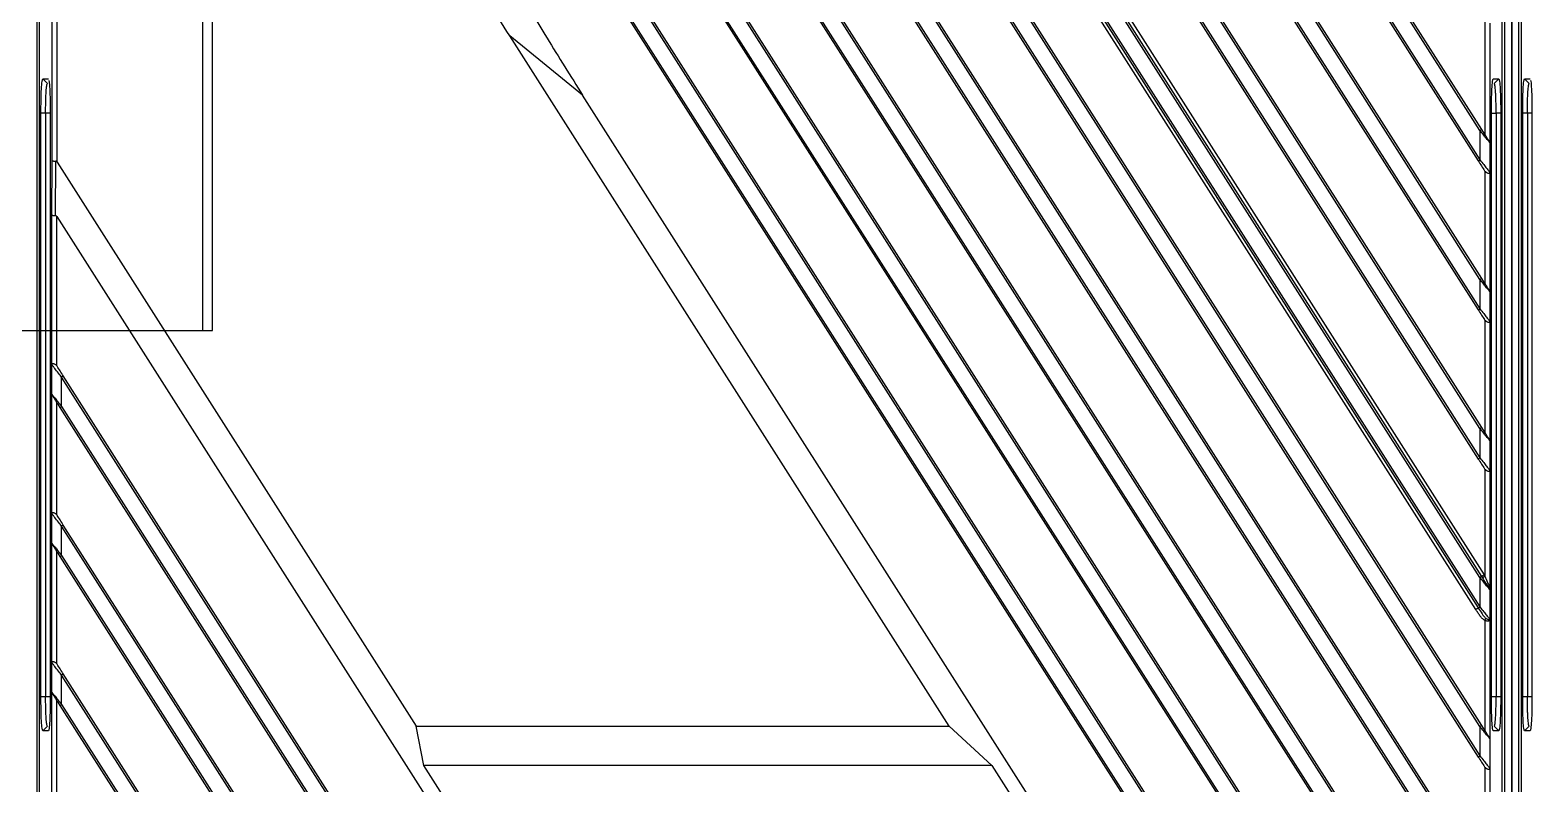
# Model space of a CAD drawing. Header units: millimetres. Extents: x 620 to 19791, y 2539 to 6969.
# Drawn here: x 17027 to 17179, y 5326 to 5402.2 of the extents above; entities that cross this region are included whole.
import ezdxf

# ---------------------------------------------------------------- set-up
doc = ezdxf.new("R2010")
doc.units = ezdxf.units.MM

# ---------------------------------------------------------------- blocks, each defined once
blk = doc.blocks.new('tugj')
at = {"color": 7, "linetype": 'Continuous', "lineweight": 25}
for p, q in [((12357.17, 5133.16), (12452.33, 4983.78)), ((12452.33, 4986.75), (12359.06, 5133.16)), ((12366.77, 5133.16), (12452.33, 4998.85)), ((12452.33, 5001.83), (12368.67, 5133.16)), ((12376.37, 5133.16), (12452.33, 5013.93)), ((12452.33, 5016.9), (12378.27, 5133.16)), ((12385.98, 5133.16), (12452.33, 5029)), ((12452.33, 5031.98), (12387.87, 5133.16)), ((12395.58, 5133.16), (12452.33, 5044.08)), ((12452.33, 5047.05), (12397.48, 5133.16)), ((12405.18, 5133.16), (12452.33, 5059.15)), ((12452.33, 5062.13), (12407.08, 5133.16)), ((12452.33, 4968.7), (12348.17, 5132.21)), ((12349.82, 5132.58), (12452.33, 4971.68)), ((12357.69, 5131.96), (12452.16, 4983.67)), ((12452.5, 4986.86), (12360.06, 5131.96)), ((12367.3, 5131.96), (12452.16, 4998.74)), ((12452.5, 5001.94), (12369.67, 5131.96)), ((12376.9, 5131.96), (12452.16, 5013.82)), ((12452.5, 5017.01), (12379.27, 5131.96)), ((12386.5, 5131.96), (12452.16, 5028.89)), ((12452.5, 5032.09), (12388.88, 5131.96)), ((12396.11, 5131.96), (12452.16, 5043.97)), ((12452.5, 5047.16), (12398.48, 5131.96)), ((12405.71, 5131.96), (12452.16, 5059.05)), ((12452.5, 5062.24), (12408.08, 5131.96)), ((12348.84, 5130.78), (12452.16, 4968.59)), ((12452.5, 4971.79), (12350.88, 5131.3)), ((12451.91, 5013.66), (12377.69, 5130.16)), ((12380.77, 5130.16), (12452.75, 5017.17)), ((12452.33, 4956.6), (12342.78, 5128.57)), ((12452.33, 4953.62), (12341.17, 5128.12)), ((12452.5, 4956.71), (12343.41, 5127.95)), ((12341.95, 5126.52), (12452.16, 4953.52)), ((12452.33, 4941.53), (12337.58, 5121.65)), ((12452.33, 4938.55), (12337.24, 5119.22)), ((12452.5, 4941.63), (12338.95, 5119.88)), ((12338.65, 5116.63), (12452.16, 4938.44)), ((12307.8, 5059.07), (12307.8, 5111.91)), ((12308.3, 5058.92), (12308.3, 5111.91)), ((12306.27, 4868.26), (12306.27, 5107.47)), ((12306.49, 5107.47), (12306.49, 4868.26)), ((12454.59, 4868.26), (12454.59, 5107.47)), ((12454.82, 5107.47), (12454.82, 4868.26)), ((12455.54, 4868.26), (12455.54, 5107.47)), ((12455.54, 5107.47), (12455.54, 4868.26)), ((12456.27, 4868.26), (12456.27, 5107.47)), ((12456.49, 5107.47), (12456.49, 4868.26)), ((12452.83, 5073.08), (12452.83, 5061.72)), ((12453.33, 5072.97), (12453.33, 5060.88)), ((12398.6, 5001.87), (12354.11, 5071.69)), ((12361.49, 5065.69), (12354.11, 5071.69)), ((12306.83, 5067.34), (12307.41, 5067.34)), ((12306.84, 5067.34), (12307.31, 5066.87)), ((12453.67, 5067.34), (12454.25, 5067.34)), ((12453.78, 5066.87), (12454.25, 5067.34)), ((12456.83, 5067.34), (12457.41, 5067.34)), ((12456.84, 5067.34), (12457.31, 5066.87)), ((12452.83, 4922.32), (12361.49, 5065.69)), ((12306.65, 5004.87), (12306.65, 5063.87)), ((12307.13, 5063.87), (12306.65, 5063.87)), ((12307.13, 5063.87), (12307.13, 5004.87)), ((12307.59, 5063.87), (12307.59, 5004.87)), ((12453.49, 5004.87), (12453.49, 5063.87)), ((12454.43, 5063.87), (12453.96, 5063.87)), ((12453.96, 5063.87), (12453.96, 5004.87)), ((12454.43, 5063.87), (12454.43, 5004.87)), ((12456.65, 5004.87), (12456.65, 5063.87)), ((12457.13, 5063.87), (12456.65, 5063.87)), ((12457.13, 5063.87), (12457.13, 5004.87)), ((12457.59, 5063.87), (12457.59, 5004.87)), ((12452.33, 5062.13), (12452.33, 5059.15)), ((12453.33, 5060.88), (12453.33, 5057.9)), ((12307.75, 5053.57), (12307.8, 5059.07)), ((12308.12, 5053.52), (12308.17, 5059.02)), ((12308.3, 5058.92), (12344.65, 5001.87)), ((12452.83, 5058), (12452.79, 5058.06)), ((12452.83, 5058), (12452.83, 5046.64)), ((12453.33, 5057.9), (12453.33, 5045.8)), ((12307.75, 5038.44), (12307.75, 5053.57)), ((12308.25, 5053.42), (12399.59, 4910.04)), ((12308.25, 5038.33), (12308.25, 5053.42)), ((12452.33, 5047.05), (12452.33, 5044.08)), ((12453.33, 5045.8), (12453.33, 5042.82)), ((12452.83, 5042.93), (12452.79, 5042.99)), ((12452.83, 5042.93), (12452.83, 5031.57)), ((12453.33, 5042.82), (12453.33, 5030.73)), ((12307.75, 5035.46), (12307.75, 5038.44)), ((12308.25, 5038.33), (12308.3, 5038.27)), ((12308.75, 5034.2), (12308.75, 5037.18)), ((12423.85, 4856.52), (12308.75, 5037.18)), ((12422.44, 4859.1), (12308.92, 5037.29)), ((12307.75, 5023.36), (12307.75, 5035.46)), ((12308.25, 5023.26), (12308.25, 5034.62)), ((12308.58, 5034.1), (12422.14, 4855.85)), ((12308.75, 5034.2), (12423.5, 4854.08)), ((12452.33, 5031.98), (12452.33, 5029)), ((12453.33, 5030.73), (12453.33, 5027.75)), ((12452.83, 5027.85), (12452.79, 5027.91)), ((12452.83, 5027.85), (12452.83, 5017.05)), ((12453.33, 5027.75), (12453.33, 5015.65)), ((12307.75, 5020.38), (12307.75, 5023.36)), ((12308.25, 5023.26), (12308.3, 5023.19)), ((12419.92, 4847.61), (12308.75, 5022.11)), ((12308.75, 5019.13), (12308.75, 5022.11)), ((12419.14, 4849.21), (12308.92, 5022.21)), ((12307.75, 5008.29), (12307.75, 5020.38)), ((12308.25, 5008.18), (12308.25, 5019.54)), ((12308.58, 5019.02), (12417.67, 4847.78)), ((12308.75, 5019.13), (12418.31, 4847.16)), ((12452.33, 5016.9), (12452.33, 5013.93)), ((12452.58, 5016.89), (12452.5, 5017.01)), ((12452.75, 5017.17), (12452.83, 5017.05)), ((12453.33, 5015.65), (12453.33, 5012.67)), ((12452.83, 5012.56), (12452.83, 5001.42)), ((12453.33, 5012.67), (12453.33, 5000.57)), ((12307.75, 5005.31), (12307.75, 5008.29)), ((12308.25, 5008.18), (12308.3, 5008.12)), ((12308.75, 5004.05), (12308.75, 5007.03)), ((12412.92, 4843.53), (12308.75, 5007.03)), ((12412.24, 4844.96), (12308.92, 5007.14)), ((12307.75, 4993.21), (12307.75, 5005.31)), ((12306.65, 5004.87), (12307.13, 5004.87)), ((12308.25, 4993.1), (12308.25, 5004.47)), ((12308.58, 5003.95), (12410.21, 4844.43)), ((12308.75, 5004.05), (12411.26, 4843.15)), ((12453.96, 5004.87), (12454.43, 5004.87)), ((12456.65, 5004.87), (12457.13, 5004.87)), ((12307.41, 5001.39), (12306.83, 5001.39)), ((12307.31, 5001.87), (12306.83, 5001.39)), ((12345.42, 4997.87), (12344.65, 5001.87)), ((12344.65, 5001.87), (12398.6, 5001.87)), ((12398.6, 5001.87), (12402.92, 4997.87)), ((12452.33, 5001.83), (12452.33, 4998.85)), ((12454.25, 5001.39), (12453.67, 5001.39)), ((12454.25, 5001.39), (12453.78, 5001.87)), ((12457.41, 5001.39), (12456.83, 5001.39)), ((12457.31, 5001.87), (12456.83, 5001.39)), ((12453.33, 5000.57), (12453.33, 4997.6)), ((12358.16, 4977.87), (12345.42, 4997.87)), ((12402.92, 4997.87), (12345.42, 4997.87)), ((12402.92, 4997.87), (12415.67, 4977.87)), ((12452.83, 4997.7), (12452.79, 4997.76)), ((12452.83, 4997.7), (12452.83, 4986.34)), ((12453.33, 4997.6), (12453.33, 4985.5))]:
    blk.add_line(p, q, dxfattribs=at)
at = {"color": 8, "linetype": 'Continuous', "lineweight": 25}
for p, q in [((12307.59, 5063.87), (12307.13, 5063.87)), ((12453.49, 5063.87), (12453.96, 5063.87)), ((12457.59, 5063.87), (12457.13, 5063.87)), ((12307.13, 5004.87), (12307.59, 5004.87)), ((12453.49, 5004.87), (12453.96, 5004.87)), ((12457.13, 5004.87), (12457.59, 5004.87))]:
    blk.add_line(p, q, dxfattribs=at)
at = {"color": 7, "linetype": 'Continuous', "lineweight": 25, "flags": 128}
for points in [[(12452.16, 5059.05), (12452.17, 5059.05), (12452.18, 5059.05), (12452.19, 5059.06), (12452.21, 5059.08), (12452.24, 5059.09), (12452.27, 5059.11), (12452.3, 5059.13), (12452.33, 5059.15)], [(12452.16, 5043.97), (12452.17, 5043.97), (12452.18, 5043.98), (12452.19, 5043.99), (12452.21, 5044), (12452.24, 5044.02), (12452.27, 5044.04), (12452.3, 5044.06), (12452.33, 5044.08)], [(12308.92, 5037.29), (12308.92, 5037.29), (12308.91, 5037.28), (12308.89, 5037.27), (12308.87, 5037.26), (12308.85, 5037.24), (12308.82, 5037.22), (12308.78, 5037.2), (12308.75, 5037.18)], [(12452.5, 5032.09), (12452.5, 5032.08), (12452.49, 5032.08), (12452.47, 5032.07), (12452.45, 5032.06), (12452.43, 5032.04), (12452.4, 5032.02), (12452.37, 5032), (12452.33, 5031.98)], [(12308.92, 5022.21), (12308.92, 5022.21), (12308.91, 5022.21), (12308.89, 5022.2), (12308.87, 5022.18), (12308.85, 5022.17), (12308.82, 5022.15), (12308.78, 5022.13), (12308.75, 5022.11)], [(12308.58, 5019.02), (12308.59, 5019.02), (12308.6, 5019.03), (12308.61, 5019.04), (12308.63, 5019.05), (12308.66, 5019.07), (12308.69, 5019.09), (12308.72, 5019.11), (12308.75, 5019.13)], [(12452.75, 5017.17), (12452.71, 5017.14), (12452.66, 5017.11), (12452.61, 5017.08), (12452.58, 5017.06), (12452.54, 5017.04), (12452.52, 5017.02), (12452.51, 5017.01), (12452.5, 5017.01)], [(12308.92, 5007.14), (12308.92, 5007.14), (12308.91, 5007.13), (12308.89, 5007.12), (12308.87, 5007.11), (12308.85, 5007.09), (12308.82, 5007.07), (12308.78, 5007.05), (12308.75, 5007.03)], [(12308.58, 5003.95), (12308.59, 5003.95), (12308.6, 5003.95), (12308.61, 5003.96), (12308.63, 5003.98), (12308.66, 5003.99), (12308.69, 5004.01), (12308.72, 5004.03), (12308.75, 5004.05)], [(12452.16, 4998.74), (12452.17, 4998.75), (12452.18, 4998.75), (12452.19, 4998.76), (12452.21, 4998.77), (12452.24, 4998.79), (12452.27, 4998.81), (12452.3, 4998.83), (12452.33, 4998.85)]]:
    blk.add_lwpolyline(points, dxfattribs=at)
at = {"color": 7, "linetype": 'Continuous', "lineweight": 25}
for points, knots in [([(12354.11, 5071.69), (12352.62, 5074.07), (12349.75, 5078.64), (12345.74, 5085.61), (12342.07, 5092.5), (12339.31, 5098.4), (12337.39, 5103.11), (12336.09, 5106.67), (12335.02, 5110.17), (12334.25, 5113.35), (12333.77, 5116.09), (12333.51, 5118.49), (12333.43, 5121.29), (12333.69, 5123.93), (12334.29, 5126.35), (12334.8, 5127.53), (12335.05, 5128.12)], [0, 0, 0, 0, 0.136796, 0.26403, 0.392617, 0.518444, 0.581993, 0.641239, 0.703306, 0.760787, 0.801048, 0.839503, 0.87864, 0.937501, 0.968675, 1, 1, 1, 1]), ([(12340.89, 5113.11), (12341.02, 5111.67), (12341.27, 5108.83), (12342.27, 5104.61), (12343.51, 5100.51), (12345, 5096.48), (12346.67, 5092.51), (12348.77, 5087.97), (12351.41, 5082.78), (12354.55, 5077.1), (12357.93, 5071.35), (12360.28, 5067.62), (12361.49, 5065.69)], [0, 0, 0, 0, 0.082893, 0.164199, 0.248341, 0.329369, 0.411417, 0.49587, 0.616703, 0.746396, 0.869316, 1, 1, 1, 1]), ([(12306.65, 5063.87), (12306.66, 5064.31), (12306.66, 5065.22), (12306.7, 5066.38), (12306.76, 5067.18), (12306.81, 5067.29), (12306.83, 5067.34)], [0, 0, 0, 0, 0.246603, 0.4999631, 0.7533416, 1, 1, 1, 1]), ([(12307.13, 5063.87), (12307.13, 5064.07), (12307.13, 5064.47), (12307.14, 5065.05), (12307.16, 5065.59), (12307.19, 5066.19), (12307.22, 5066.53), (12307.25, 5066.7), (12307.27, 5066.82), (12307.29, 5066.85), (12307.31, 5066.87)], [0, 0, 0, 0, 0.131312, 0.254598, 0.383488, 0.523401, 0.751484, 0.778362, 0.828817, 1, 1, 1, 1]), ([(12307.45, 5067.2), (12307.46, 5067.17), (12307.49, 5067.07), (12307.54, 5066.37), (12307.59, 5065.23), (12307.59, 5064.31), (12307.59, 5063.87)], [0, 0, 0, 0, 0.12711, 0.420701, 0.714272, 1, 1, 1, 1]), ([(12453.49, 5063.87), (12453.49, 5064.31), (12453.5, 5065.22), (12453.54, 5066.38), (12453.6, 5067.18), (12453.65, 5067.29), (12453.67, 5067.34)], [0, 0, 0, 0, 0.246594, 0.499973, 0.753386, 1, 1, 1, 1]), ([(12453.96, 5063.87), (12453.96, 5064.07), (12453.96, 5064.47), (12453.95, 5065.05), (12453.93, 5065.59), (12453.9, 5066.18), (12453.87, 5066.52), (12453.84, 5066.7), (12453.81, 5066.82), (12453.79, 5066.85), (12453.78, 5066.87)], [0, 0, 0, 0, 0.13099, 0.254123, 0.382192, 0.521229, 0.748531, 0.776108, 0.827291, 1, 1, 1, 1]), ([(12454.25, 5067.34), (12454.27, 5067.29), (12454.32, 5067.18), (12454.38, 5066.38), (12454.42, 5065.22), (12454.43, 5064.31), (12454.43, 5063.87)], [0, 0, 0, 0, 0.246579, 0.499961, 0.753347, 1, 1, 1, 1]), ([(12456.65, 5063.87), (12456.66, 5064.31), (12456.66, 5065.22), (12456.7, 5066.38), (12456.76, 5067.18), (12456.81, 5067.29), (12456.83, 5067.34)], [0, 0, 0, 0, 0.246603, 0.4999631, 0.7533416, 1, 1, 1, 1]), ([(12457.13, 5063.87), (12457.13, 5064.07), (12457.13, 5064.47), (12457.14, 5065.05), (12457.16, 5065.59), (12457.19, 5066.19), (12457.22, 5066.53), (12457.25, 5066.7), (12457.27, 5066.82), (12457.29, 5066.85), (12457.31, 5066.87)], [0, 0, 0, 0, 0.131312, 0.254598, 0.383489, 0.523401, 0.751484, 0.778362, 0.828817, 1, 1, 1, 1]), ([(12457.45, 5067.2), (12457.46, 5067.17), (12457.49, 5067.07), (12457.54, 5066.37), (12457.59, 5065.23), (12457.59, 5064.31), (12457.59, 5063.87)], [0, 0, 0, 0, 0.12711, 0.420701, 0.714273, 1, 1, 1, 1]), ([(12452.5, 5062.24), (12452.5, 5062.24), (12452.49, 5062.23), (12452.46, 5062.21), (12452.4, 5062.17), (12452.36, 5062.14), (12452.33, 5062.13)], [0, 0, 0, 0, 0.249998, 0.500007, 0.749996, 1, 1, 1, 1]), ([(12453.33, 5060.88), (12453.33, 5060.88), (12453.31, 5060.9), (12453.24, 5061), (12453.12, 5061.14), (12452.95, 5061.36), (12452.69, 5061.68), (12452.46, 5061.97), (12452.33, 5062.13)], [0, 0, 0, 0, 0.098062, 0.21726, 0.34294, 0.45913, 0.704367, 1, 1, 1, 1]), ([(12453.26, 5061.06), (12453.24, 5061.09), (12453.19, 5061.15), (12453.08, 5061.33), (12452.85, 5061.69), (12452.64, 5062.02), (12452.5, 5062.24)], [0, 0, 0, 0, 0.115371, 0.245985, 0.4961, 1, 1, 1, 1]), ([(12453.26, 5061.06), (12453.28, 5061.02), (12453.32, 5060.96), (12453.33, 5060.9), (12453.33, 5060.88)], [0, 0, 0, 0, 0.541535, 1, 1, 1, 1]), ([(12307.8, 5059.07), (12307.81, 5059.06), (12307.83, 5059.05), (12307.93, 5059.04), (12308.05, 5059.03), (12308.13, 5059.03), (12308.17, 5059.02)], [0, 0, 0, 0, 0.30543, 0.573983, 0.805509, 1, 1, 1, 1]), ([(12308.3, 5058.92), (12308.29, 5058.94), (12308.26, 5058.98), (12308.21, 5059.02), (12308.18, 5059.02), (12308.17, 5059.02)], [0, 0, 0, 0, 0.515635, 0.764087, 1, 1, 1, 1]), ([(12452.16, 5059.05), (12452.27, 5058.87), (12452.49, 5058.53), (12452.69, 5058.22), (12452.79, 5058.06)], [0, 0, 0, 0, 0.502859, 1, 1, 1, 1]), ([(12452.33, 5059.15), (12452.46, 5058.99), (12452.69, 5058.7), (12452.96, 5058.37), (12453.13, 5058.15), (12453.25, 5058.01), (12453.31, 5057.93), (12453.33, 5057.89), (12453.33, 5057.9), (12453.33, 5057.9)], [0, 0, 0, 0, 0.30207, 0.550671, 0.66567, 0.787576, 0.918981, 0.964421, 1, 1, 1, 1]), ([(12452.83, 5058), (12452.86, 5057.98), (12452.91, 5057.92), (12453, 5057.87), (12453.09, 5057.83), (12453.18, 5057.82), (12453.24, 5057.81), (12453.29, 5057.83), (12453.32, 5057.86), (12453.33, 5057.88), (12453.33, 5057.9)], [0, 0, 0, 0, 0.134901, 0.261917, 0.394643, 0.528439, 0.642518, 0.748174, 0.855386, 1, 1, 1, 1]), ([(12307.75, 5053.57), (12307.76, 5053.57), (12307.77, 5053.55), (12307.85, 5053.54), (12307.97, 5053.53), (12308.07, 5053.53), (12308.12, 5053.52)], [0, 0, 0, 0, 0.244946, 0.484126, 0.750683, 1, 1, 1, 1]), ([(12308.25, 5053.42), (12308.23, 5053.44), (12308.21, 5053.48), (12308.16, 5053.52), (12308.13, 5053.52), (12308.12, 5053.52)], [0, 0, 0, 0, 0.515847, 0.765364, 1, 1, 1, 1]), ([(12452.5, 5047.16), (12452.5, 5047.16), (12452.49, 5047.16), (12452.46, 5047.13), (12452.4, 5047.1), (12452.36, 5047.07), (12452.33, 5047.05)], [0, 0, 0, 0, 0.249997, 0.500002, 0.749991, 1, 1, 1, 1]), ([(12453.33, 5045.8), (12453.33, 5045.81), (12453.31, 5045.82), (12453.24, 5045.93), (12453.12, 5046.06), (12452.95, 5046.28), (12452.69, 5046.61), (12452.46, 5046.9), (12452.33, 5047.05)], [0, 0, 0, 0, 0.098062, 0.21726, 0.34294, 0.45913, 0.704369, 1, 1, 1, 1]), ([(12453.26, 5045.98), (12453.24, 5046.01), (12453.19, 5046.08), (12453.08, 5046.26), (12452.85, 5046.61), (12452.64, 5046.94), (12452.5, 5047.16)], [0, 0, 0, 0, 0.115373, 0.245988, 0.496102, 1, 1, 1, 1]), ([(12453.26, 5045.98), (12453.28, 5045.95), (12453.32, 5045.88), (12453.33, 5045.83), (12453.33, 5045.8)], [0, 0, 0, 0, 0.541525, 1, 1, 1, 1]), ([(12452.16, 5043.97), (12452.27, 5043.8), (12452.49, 5043.45), (12452.69, 5043.14), (12452.79, 5042.99)], [0, 0, 0, 0, 0.502858, 1, 1, 1, 1]), ([(12452.33, 5044.08), (12452.46, 5043.92), (12452.69, 5043.62), (12452.96, 5043.29), (12453.13, 5043.07), (12453.25, 5042.93), (12453.31, 5042.85), (12453.33, 5042.82), (12453.33, 5042.82), (12453.33, 5042.82)], [0, 0, 0, 0, 0.302069, 0.550672, 0.665669, 0.787576, 0.918981, 0.964419, 1, 1, 1, 1]), ([(12452.83, 5042.93), (12452.86, 5042.9), (12452.91, 5042.85), (12453, 5042.79), (12453.09, 5042.76), (12453.18, 5042.74), (12453.24, 5042.74), (12453.29, 5042.75), (12453.32, 5042.78), (12453.33, 5042.81), (12453.33, 5042.82)], [0, 0, 0, 0, 0.134904, 0.261917, 0.394643, 0.528441, 0.64252, 0.748172, 0.855374, 1, 1, 1, 1]), ([(12308.25, 5038.33), (12308.23, 5038.36), (12308.18, 5038.41), (12308.09, 5038.46), (12308, 5038.5), (12307.91, 5038.52), (12307.85, 5038.52), (12307.78, 5038.5), (12307.76, 5038.46), (12307.75, 5038.44)], [0, 0, 0, 0, 0.134077, 0.262039, 0.388304, 0.526978, 0.64204, 0.751288, 1, 1, 1, 1]), ([(12308.75, 5037.18), (12308.64, 5037.32), (12308.4, 5037.62), (12308.12, 5037.95), (12307.96, 5038.2), (12307.86, 5038.31), (12307.78, 5038.39), (12307.76, 5038.42), (12307.75, 5038.44)], [0, 0, 0, 0, 0.257261, 0.56809, 0.677197, 0.770862, 0.880867, 1, 1, 1, 1]), ([(12308.92, 5037.29), (12308.81, 5037.46), (12308.59, 5037.81), (12308.39, 5038.12), (12308.3, 5038.27)], [0, 0, 0, 0, 0.502861, 1, 1, 1, 1]), ([(12307.75, 5035.46), (12307.76, 5035.45), (12307.77, 5035.44), (12307.84, 5035.35), (12307.94, 5035.22), (12308.12, 5034.99), (12308.4, 5034.65), (12308.63, 5034.36), (12308.75, 5034.2)], [0, 0, 0, 0, 0.09337, 0.196877, 0.31477, 0.449933, 0.705778, 1, 1, 1, 1]), ([(12307.83, 5035.28), (12307.81, 5035.31), (12307.77, 5035.38), (12307.76, 5035.43), (12307.75, 5035.46)], [0, 0, 0, 0, 0.585147, 1, 1, 1, 1]), ([(12307.83, 5035.28), (12307.85, 5035.25), (12307.89, 5035.18), (12308.01, 5035), (12308.23, 5034.65), (12308.44, 5034.32), (12308.58, 5034.1)], [0, 0, 0, 0, 0.115369, 0.245988, 0.496106, 1, 1, 1, 1]), ([(12308.58, 5034.1), (12308.59, 5034.1), (12308.59, 5034.1), (12308.63, 5034.13), (12308.69, 5034.16), (12308.73, 5034.19), (12308.75, 5034.2)], [0, 0, 0, 0, 0.250003, 0.500006, 0.749993, 1, 1, 1, 1]), ([(12453.33, 5030.73), (12453.33, 5030.73), (12453.31, 5030.75), (12453.24, 5030.85), (12453.12, 5030.99), (12452.95, 5031.21), (12452.69, 5031.53), (12452.46, 5031.82), (12452.33, 5031.98)], [0, 0, 0, 0, 0.098062, 0.21726, 0.342941, 0.45913, 0.704369, 1, 1, 1, 1]), ([(12453.26, 5030.9), (12453.24, 5030.94), (12453.19, 5031), (12453.08, 5031.18), (12452.85, 5031.54), (12452.64, 5031.87), (12452.5, 5032.09)], [0, 0, 0, 0, 0.1153733, 0.2459859, 0.4961026, 1, 1, 1, 1]), ([(12453.26, 5030.9), (12453.28, 5030.87), (12453.32, 5030.81), (12453.33, 5030.75), (12453.33, 5030.73)], [0, 0, 0, 0, 0.541523, 1, 1, 1, 1]), ([(12452.33, 5029), (12452.31, 5028.99), (12452.27, 5028.96), (12452.21, 5028.92), (12452.17, 5028.9), (12452.17, 5028.9), (12452.16, 5028.89)], [0, 0, 0, 0, 0.250004, 0.500021, 0.750002, 1, 1, 1, 1]), ([(12452.16, 5028.89), (12452.27, 5028.72), (12452.49, 5028.38), (12452.69, 5028.07), (12452.79, 5027.91)], [0, 0, 0, 0, 0.502861, 1, 1, 1, 1]), ([(12452.33, 5029), (12452.46, 5028.84), (12452.69, 5028.55), (12452.96, 5028.22), (12453.13, 5027.99), (12453.25, 5027.86), (12453.31, 5027.78), (12453.33, 5027.74), (12453.33, 5027.74), (12453.33, 5027.75)], [0, 0, 0, 0, 0.302076, 0.550669, 0.665667, 0.787579, 0.918986, 0.964427, 1, 1, 1, 1]), ([(12452.83, 5027.85), (12452.86, 5027.83), (12452.91, 5027.77), (12453, 5027.72), (12453.09, 5027.68), (12453.18, 5027.67), (12453.24, 5027.66), (12453.29, 5027.67), (12453.32, 5027.71), (12453.33, 5027.73), (12453.33, 5027.75)], [0, 0, 0, 0, 0.134903, 0.261911, 0.39465, 0.528441, 0.642504, 0.748156, 0.855374, 1, 1, 1, 1]), ([(12308.25, 5023.26), (12308.23, 5023.28), (12308.18, 5023.33), (12308.09, 5023.39), (12308, 5023.42), (12307.91, 5023.44), (12307.85, 5023.45), (12307.78, 5023.43), (12307.76, 5023.39), (12307.75, 5023.36)], [0, 0, 0, 0, 0.1341451, 0.2622005, 0.3885308, 0.5273302, 0.6425653, 0.7518397, 1, 1, 1, 1]), ([(12308.75, 5022.11), (12308.64, 5022.24), (12308.4, 5022.54), (12308.12, 5022.88), (12307.96, 5023.12), (12307.86, 5023.23), (12307.78, 5023.31), (12307.76, 5023.34), (12307.75, 5023.36)], [0, 0, 0, 0, 0.257381, 0.568196, 0.677432, 0.771191, 0.881044, 1, 1, 1, 1]), ([(12308.92, 5022.21), (12308.81, 5022.39), (12308.59, 5022.73), (12308.39, 5023.04), (12308.3, 5023.19)], [0, 0, 0, 0, 0.502864, 1, 1, 1, 1]), ([(12307.75, 5020.38), (12307.76, 5020.38), (12307.77, 5020.36), (12307.84, 5020.27), (12307.94, 5020.14), (12308.12, 5019.92), (12308.4, 5019.58), (12308.63, 5019.28), (12308.75, 5019.13)], [0, 0, 0, 0, 0.093369, 0.196876, 0.314768, 0.449932, 0.705777, 1, 1, 1, 1]), ([(12307.83, 5020.2), (12307.81, 5020.24), (12307.77, 5020.3), (12307.76, 5020.36), (12307.75, 5020.38)], [0, 0, 0, 0, 0.585166, 1, 1, 1, 1]), ([(12307.83, 5020.2), (12307.85, 5020.17), (12307.89, 5020.11), (12308.01, 5019.93), (12308.23, 5019.57), (12308.44, 5019.24), (12308.58, 5019.02)], [0, 0, 0, 0, 0.115369, 0.245988, 0.496106, 1, 1, 1, 1]), ([(12452.5, 5017.01), (12452.5, 5017.01), (12452.5, 5017.01), (12452.48, 5016.99), (12452.45, 5016.98), (12452.43, 5016.96), (12452.39, 5016.94), (12452.35, 5016.92), (12452.33, 5016.9)], [0, 0, 0, 0, 0.239464, 0.36836, 0.500014, 0.63166, 0.760536, 1, 1, 1, 1]), ([(12453.33, 5015.65), (12453.33, 5015.66), (12453.31, 5015.67), (12453.21, 5015.81), (12453, 5016.07), (12452.69, 5016.46), (12452.46, 5016.75), (12452.33, 5016.9)], [0, 0, 0, 0, 0.098037, 0.217313, 0.458137, 0.703937, 1, 1, 1, 1]), ([(12452.58, 5016.89), (12452.58, 5016.89), (12452.59, 5016.89), (12452.62, 5016.91), (12452.65, 5016.93), (12452.69, 5016.96), (12452.75, 5017), (12452.8, 5017.03), (12452.83, 5017.05)], [0, 0, 0, 0, 0.239271, 0.368053, 0.499575, 0.631188, 0.760143, 1, 1, 1, 1]), ([(12453.33, 5015.65), (12453.33, 5015.65), (12453.33, 5015.66), (12453.33, 5015.67), (12453.32, 5015.7), (12453.3, 5015.74), (12453.28, 5015.78), (12453.24, 5015.84), (12453.16, 5015.97), (12452.95, 5016.31), (12452.74, 5016.64), (12452.58, 5016.89)], [0, 0, 0, 0, 0.002482, 0.0198296, 0.0660466, 0.1362881, 0.1617909, 0.2069011, 0.3460667, 0.4934647, 1, 1, 1, 1]), ([(12452.59, 5016.91), (12452.6, 5016.88), (12452.62, 5016.84), (12452.64, 5016.79), (12452.66, 5016.77)], [0, 0, 0, 0, 0.502338, 1, 1, 1, 1]), ([(12452.83, 5017.05), (12452.92, 5016.83), (12453.06, 5016.47), (12453.26, 5015.99), (12453.31, 5015.76), (12453.33, 5015.65)], [0, 0, 0, 0, 0.444644, 0.722588, 1, 1, 1, 1]), ([(12452.16, 5013.82), (12452.16, 5013.82), (12452.15, 5013.81), (12452.09, 5013.77), (12452.01, 5013.72), (12451.94, 5013.68), (12451.91, 5013.66)], [0, 0, 0, 0, 0.2500005, 0.5000072, 0.7500191, 1, 1, 1, 1]), ([(12452.83, 5012.56), (12452.75, 5012.61), (12452.58, 5012.71), (12452.37, 5012.97), (12452.2, 5013.21), (12452.05, 5013.45), (12451.96, 5013.58), (12451.91, 5013.66)], [0, 0, 0, 0, 0.187218, 0.413048, 0.681518, 0.800238, 1, 1, 1, 1]), ([(12452.33, 5013.93), (12452.31, 5013.91), (12452.27, 5013.88), (12452.21, 5013.85), (12452.17, 5013.82), (12452.17, 5013.82), (12452.16, 5013.82)], [0, 0, 0, 0, 0.250004, 0.500022, 0.75, 1, 1, 1, 1]), ([(12452.16, 5013.82), (12452.29, 5013.62), (12452.47, 5013.34), (12452.71, 5012.98), (12452.85, 5012.84), (12452.92, 5012.78)], [0, 0, 0, 0, 0.531853, 0.782478, 1, 1, 1, 1]), ([(12452.33, 5013.93), (12452.46, 5013.76), (12452.69, 5013.47), (12452.96, 5013.14), (12453.13, 5012.92), (12453.25, 5012.78), (12453.31, 5012.7), (12453.33, 5012.67), (12453.33, 5012.67), (12453.33, 5012.67)], [0, 0, 0, 0, 0.302582, 0.550131, 0.66527, 0.788253, 0.920163, 0.965264, 1, 1, 1, 1]), ([(12452.83, 5012.56), (12452.84, 5012.58), (12452.86, 5012.62), (12452.88, 5012.68), (12452.9, 5012.74), (12452.91, 5012.77), (12452.92, 5012.78)], [0, 0, 0, 0, 0.246956, 0.50001, 0.753037, 1, 1, 1, 1]), ([(12452.92, 5012.78), (12452.95, 5012.76), (12453.03, 5012.71), (12453.14, 5012.67), (12453.22, 5012.64), (12453.28, 5012.64), (12453.32, 5012.64), (12453.33, 5012.65), (12453.33, 5012.67), (12453.33, 5012.67), (12453.33, 5012.67), (12453.33, 5012.67)], [0, 0, 0, 0, 0.157281, 0.366929, 0.538763, 0.64963, 0.848046, 0.956078, 0.985715, 0.994716, 1, 1, 1, 1]), ([(12453.33, 5012.67), (12453.33, 5012.67), (12453.33, 5012.66), (12453.33, 5012.63), (12453.32, 5012.6), (12453.3, 5012.56), (12453.27, 5012.52), (12453.19, 5012.48), (12453.08, 5012.48), (12452.95, 5012.5), (12452.87, 5012.54), (12452.83, 5012.56)], [0, 0, 0, 0, 0.0240225, 0.0315148, 0.1438131, 0.1995644, 0.3349407, 0.5101815, 0.6736692, 0.8339388, 1, 1, 1, 1]), ([(12308.25, 5008.18), (12308.23, 5008.21), (12308.18, 5008.26), (12308.09, 5008.31), (12308, 5008.35), (12307.91, 5008.37), (12307.85, 5008.37), (12307.78, 5008.35), (12307.76, 5008.31), (12307.75, 5008.29)], [0, 0, 0, 0, 0.134143, 0.2622, 0.388529, 0.527329, 0.642564, 0.751838, 1, 1, 1, 1]), ([(12308.75, 5007.03), (12308.64, 5007.17), (12308.4, 5007.47), (12308.12, 5007.8), (12307.96, 5008.05), (12307.86, 5008.16), (12307.78, 5008.24), (12307.76, 5008.27), (12307.75, 5008.29)], [0, 0, 0, 0, 0.257381, 0.568196, 0.677432, 0.771192, 0.881044, 1, 1, 1, 1]), ([(12308.92, 5007.14), (12308.81, 5007.31), (12308.59, 5007.66), (12308.39, 5007.97), (12308.3, 5008.12)], [0, 0, 0, 0, 0.502861, 1, 1, 1, 1]), ([(12307.75, 5005.31), (12307.76, 5005.3), (12307.77, 5005.29), (12307.84, 5005.2), (12307.94, 5005.07), (12308.12, 5004.84), (12308.4, 5004.5), (12308.63, 5004.21), (12308.75, 5004.05)], [0, 0, 0, 0, 0.093369, 0.196876, 0.314768, 0.449931, 0.705777, 1, 1, 1, 1]), ([(12307.83, 5005.13), (12307.81, 5005.16), (12307.77, 5005.22), (12307.76, 5005.28), (12307.75, 5005.31)], [0, 0, 0, 0, 0.585162, 1, 1, 1, 1]), ([(12306.83, 5001.39), (12306.81, 5001.44), (12306.76, 5001.55), (12306.7, 5002.35), (12306.66, 5003.51), (12306.66, 5004.42), (12306.65, 5004.87)], [0, 0, 0, 0, 0.246606, 0.499977, 0.753355, 1, 1, 1, 1]), ([(12307.31, 5001.87), (12307.29, 5001.89), (12307.27, 5001.91), (12307.25, 5002.03), (12307.22, 5002.21), (12307.19, 5002.55), (12307.16, 5003.14), (12307.14, 5003.68), (12307.13, 5004.26), (12307.13, 5004.66), (12307.13, 5004.87)], [0, 0, 0, 0, 0.172798, 0.22395, 0.251448, 0.47876, 0.617801, 0.745872, 0.869008, 1, 1, 1, 1]), ([(12307.59, 5004.87), (12307.59, 5004.42), (12307.59, 5003.51), (12307.54, 5002.35), (12307.48, 5001.55), (12307.43, 5001.44), (12307.41, 5001.39)], [0, 0, 0, 0, 0.246584, 0.499952, 0.753353, 1, 1, 1, 1]), ([(12307.83, 5005.13), (12307.85, 5005.1), (12307.89, 5005.03), (12308.01, 5004.85), (12308.23, 5004.5), (12308.44, 5004.17), (12308.58, 5003.95)], [0, 0, 0, 0, 0.115369, 0.245988, 0.496106, 1, 1, 1, 1]), ([(12453.67, 5001.39), (12453.65, 5001.44), (12453.6, 5001.55), (12453.54, 5002.35), (12453.5, 5003.51), (12453.49, 5004.42), (12453.49, 5004.87)], [0, 0, 0, 0, 0.246575, 0.499981, 0.753377, 1, 1, 1, 1]), ([(12453.78, 5001.87), (12453.79, 5001.88), (12453.81, 5001.91), (12453.84, 5002.03), (12453.87, 5002.2), (12453.9, 5002.55), (12453.93, 5003.14), (12453.95, 5003.68), (12453.96, 5004.26), (12453.96, 5004.66), (12453.96, 5004.87)], [0, 0, 0, 0, 0.171089, 0.22156, 0.248497, 0.476583, 0.616497, 0.745393, 0.868684, 1, 1, 1, 1]), ([(12454.43, 5004.87), (12454.43, 5004.42), (12454.42, 5003.51), (12454.38, 5002.35), (12454.32, 5001.55), (12454.27, 5001.44), (12454.25, 5001.39)], [0, 0, 0, 0, 0.246596, 0.499948, 0.753316, 1, 1, 1, 1]), ([(12456.83, 5001.39), (12456.81, 5001.44), (12456.76, 5001.55), (12456.7, 5002.35), (12456.66, 5003.51), (12456.66, 5004.42), (12456.65, 5004.87)], [0, 0, 0, 0, 0.2466061, 0.4999773, 0.753355, 1, 1, 1, 1]), ([(12457.31, 5001.87), (12457.29, 5001.89), (12457.27, 5001.91), (12457.25, 5002.03), (12457.22, 5002.21), (12457.19, 5002.55), (12457.16, 5003.14), (12457.14, 5003.68), (12457.13, 5004.26), (12457.13, 5004.66), (12457.13, 5004.87)], [0, 0, 0, 0, 0.172798, 0.2239499, 0.2514483, 0.4787603, 0.6178008, 0.7458717, 0.8690078, 1, 1, 1, 1]), ([(12457.59, 5004.87), (12457.59, 5004.42), (12457.59, 5003.51), (12457.54, 5002.35), (12457.48, 5001.55), (12457.43, 5001.44), (12457.41, 5001.39)], [0, 0, 0, 0, 0.246584, 0.499952, 0.753353, 1, 1, 1, 1]), ([(12452.5, 5001.94), (12452.5, 5001.93), (12452.49, 5001.93), (12452.46, 5001.91), (12452.4, 5001.87), (12452.36, 5001.84), (12452.33, 5001.83)], [0, 0, 0, 0, 0.2499967, 0.5000009, 0.7499926, 1, 1, 1, 1]), ([(12453.33, 5000.57), (12453.33, 5000.58), (12453.31, 5000.6), (12453.24, 5000.7), (12453.12, 5000.84), (12452.95, 5001.05), (12452.69, 5001.38), (12452.46, 5001.67), (12452.33, 5001.83)], [0, 0, 0, 0, 0.097996, 0.217183, 0.3429, 0.459099, 0.704331, 1, 1, 1, 1]), ([(12453.26, 5000.75), (12453.24, 5000.79), (12453.19, 5000.85), (12453.08, 5001.03), (12452.85, 5001.38), (12452.64, 5001.72), (12452.5, 5001.94)], [0, 0, 0, 0, 0.115373, 0.245987, 0.496102, 1, 1, 1, 1]), ([(12453.26, 5000.75), (12453.28, 5000.72), (12453.32, 5000.66), (12453.33, 5000.6), (12453.33, 5000.57)], [0, 0, 0, 0, 0.541941, 1, 1, 1, 1]), ([(12452.16, 4998.74), (12452.27, 4998.57), (12452.49, 4998.23), (12452.69, 4997.92), (12452.79, 4997.76)], [0, 0, 0, 0, 0.502859, 1, 1, 1, 1]), ([(12452.33, 4998.85), (12452.46, 4998.69), (12452.69, 4998.39), (12452.96, 4998.07), (12453.13, 4997.84), (12453.25, 4997.71), (12453.31, 4997.63), (12453.33, 4997.59), (12453.33, 4997.59), (12453.33, 4997.6)], [0, 0, 0, 0, 0.3020708, 0.5506758, 0.6656738, 0.7875816, 0.9189876, 0.9644279, 1, 1, 1, 1]), ([(12452.83, 4997.7), (12452.86, 4997.68), (12452.91, 4997.62), (12453, 4997.57), (12453.09, 4997.53), (12453.18, 4997.51), (12453.24, 4997.51), (12453.29, 4997.52), (12453.32, 4997.55), (12453.33, 4997.58), (12453.33, 4997.6)], [0, 0, 0, 0, 0.134908, 0.261922, 0.39465, 0.52845, 0.642532, 0.748185, 0.855372, 1, 1, 1, 1])]:
    blk.add_open_spline(points, degree=3, knots=knots, dxfattribs=at)
blk = doc.blocks.new('*U204')
blk.add_blockref('tugj', (-12530.54, -4991.11))
blk = doc.blocks.new('*U205')
at = {"color": 0, "linetype": 'ByBlock', "lineweight": -2, "transparency": 16777216}
blk.add_blockref('*U204', (0, 1350), dxfattribs=at)
blk = doc.blocks.new('ERTFHGJ')
at = {"color": 40, "linetype": 'Continuous', "true_color": 0xf8d731}
for p, q in [((8878.46, 3617.77), (8878.46, 3696.77)), ((8925.46, 3696.77), (8878.46, 3696.77)), ((8879.46, 3617.77), (8879.46, 3696.77)), ((8900.96, 3696.77), (8900.96, 3617.77)), ((8901.46, 3617.77), (8901.46, 3696.77)), ((8901.96, 3617.77), (8901.96, 3696.77)), ((8902.4, 3617.77), (8902.4, 3696.77)), ((8902.87, 3617.77), (8902.87, 3696.77)), ((8903.46, 3617.77), (8903.46, 3696.77)), ((8903.54, 3696.77), (8903.54, 3617.77)), ((8903.6, 3617.77), (8903.6, 3696.77)), ((8909.88, 3696.77), (8909.88, 3617.77)), ((8910.38, 3617.77), (8910.38, 3696.77)), ((8910.88, 3690.64), (8910.88, 3696.77)), ((8916.03, 3690.64), (8916.03, 3696.77)), ((8916.53, 3617.77), (8916.53, 3696.77)), ((8917.03, 3617.77), (8917.03, 3696.77)), ((8923.31, 3617.77), (8923.31, 3696.77)), ((8923.38, 3696.77), (8923.38, 3617.77)), ((8923.46, 3617.77), (8923.46, 3696.77)), ((8924.04, 3696.77), (8924.04, 3617.77)), ((8924.51, 3696.77), (8924.51, 3617.77)), ((8924.96, 3617.77), (8924.96, 3696.77)), ((8925.46, 3617.77), (8925.46, 3696.77)), ((8910.88, 3685.9), (8910.88, 3628.64)), ((8916.03, 3628.64), (8916.03, 3685.9)), ((8892.96, 3661.52), (8887.96, 3661.52)), ((8887.96, 3653.02), (8892.96, 3653.02)), ((8910.88, 3617.77), (8910.88, 3623.9)), ((8916.03, 3617.77), (8916.03, 3623.9)), ((8925.46, 3617.77), (8878.46, 3617.77))]:
    blk.add_line(p, q, dxfattribs=at)
for centre in [(8913.46, 3688.27), (8913.46, 3626.27)]:
    blk.add_circle(centre, 2.7, dxfattribs=at)
for centre, radius, start, end in [((8913.46, 3688.27), 3.5, 42.6324, 137.3676), ((8913.46, 3688.27), 3.5, 222.6324, 317.3676), ((8887.96, 3657.27), 4.25, 90, 270), ((8892.96, 3657.27), 4.25, 270, 90), ((8913.46, 3626.27), 3.5, 42.6324, 137.3676), ((8913.46, 3626.27), 3.5, 222.6324, 317.3676)]:
    blk.add_arc(centre, radius, start, end, dxfattribs=at)
for points, knots in [([(8910.39, 3688.27), (8910.39, 3688.38), (8910.39, 3688.58), (8910.4, 3688.89), (8910.41, 3689.2), (8910.45, 3689.51), (8910.5, 3689.81), (8910.57, 3690.05), (8910.64, 3690.24), (8910.7, 3690.38), (8910.78, 3690.52), (8910.85, 3690.6), (8910.88, 3690.64)], [0, 0, 0, 0, 0.127092, 0.253318, 0.378322, 0.502266, 0.625619, 0.749056, 0.811111, 0.873552, 0.936512, 1, 1, 1, 1]), ([(8916.03, 3690.64), (8916.07, 3690.6), (8916.13, 3690.52), (8916.21, 3690.38), (8916.27, 3690.24), (8916.35, 3690.05), (8916.41, 3689.81), (8916.47, 3689.51), (8916.5, 3689.2), (8916.52, 3688.89), (8916.53, 3688.58), (8916.53, 3688.37), (8916.53, 3688.27)], [0, 0, 0, 0, 0.063487, 0.126447, 0.188887, 0.250942, 0.37438, 0.497732, 0.621676, 0.746681, 0.872907, 1, 1, 1, 1]), ([(8910.88, 3685.9), (8910.85, 3685.94), (8910.78, 3686.02), (8910.7, 3686.16), (8910.64, 3686.3), (8910.57, 3686.49), (8910.5, 3686.73), (8910.45, 3687.03), (8910.41, 3687.34), (8910.4, 3687.65), (8910.39, 3687.96), (8910.39, 3688.17), (8910.39, 3688.27)], [0, 0, 0, 0, 0.063495, 0.126469, 0.188905, 0.250963, 0.374396, 0.497744, 0.621683, 0.746682, 0.87291, 1, 1, 1, 1]), ([(8916.53, 3688.27), (8916.53, 3688.17), (8916.53, 3687.96), (8916.52, 3687.65), (8916.5, 3687.34), (8916.47, 3687.03), (8916.41, 3686.73), (8916.35, 3686.49), (8916.27, 3686.3), (8916.21, 3686.16), (8916.13, 3686.02), (8916.07, 3685.94), (8916.03, 3685.9)], [0, 0, 0, 0, 0.127092, 0.253319, 0.378323, 0.502267, 0.62562, 0.749057, 0.811112, 0.873553, 0.936512, 1, 1, 1, 1]), ([(8910.39, 3626.27), (8910.39, 3626.38), (8910.39, 3626.58), (8910.4, 3626.89), (8910.41, 3627.2), (8910.45, 3627.51), (8910.5, 3627.81), (8910.57, 3628.05), (8910.64, 3628.24), (8910.7, 3628.38), (8910.78, 3628.52), (8910.85, 3628.6), (8910.88, 3628.64)], [0, 0, 0, 0, 0.127092, 0.253318, 0.378322, 0.502266, 0.625619, 0.749056, 0.811111, 0.873552, 0.936512, 1, 1, 1, 1]), ([(8916.03, 3628.64), (8916.07, 3628.6), (8916.13, 3628.52), (8916.21, 3628.38), (8916.27, 3628.24), (8916.35, 3628.05), (8916.41, 3627.81), (8916.47, 3627.51), (8916.5, 3627.2), (8916.52, 3626.89), (8916.53, 3626.58), (8916.53, 3626.37), (8916.53, 3626.27)], [0, 0, 0, 0, 0.063487, 0.126447, 0.188887, 0.250942, 0.37438, 0.497732, 0.621676, 0.746681, 0.872907, 1, 1, 1, 1]), ([(8910.88, 3623.9), (8910.85, 3623.94), (8910.78, 3624.02), (8910.7, 3624.16), (8910.64, 3624.3), (8910.57, 3624.49), (8910.5, 3624.73), (8910.45, 3625.03), (8910.41, 3625.34), (8910.4, 3625.65), (8910.39, 3625.96), (8910.39, 3626.17), (8910.39, 3626.27)], [0, 0, 0, 0, 0.063495, 0.126469, 0.188905, 0.250963, 0.374396, 0.497744, 0.621683, 0.746682, 0.87291, 1, 1, 1, 1]), ([(8916.53, 3626.27), (8916.53, 3626.17), (8916.53, 3625.96), (8916.52, 3625.65), (8916.5, 3625.34), (8916.47, 3625.03), (8916.41, 3624.73), (8916.35, 3624.49), (8916.27, 3624.3), (8916.21, 3624.16), (8916.13, 3624.02), (8916.07, 3623.94), (8916.03, 3623.9)], [0, 0, 0, 0, 0.127092, 0.253319, 0.378323, 0.502267, 0.62562, 0.749057, 0.811112, 0.873553, 0.936512, 1, 1, 1, 1])]:
    blk.add_open_spline(points, degree=3, knots=knots, dxfattribs=at)
blk = doc.blocks.new('ryfh')
at = {"xscale": -1}
blk.add_blockref('ERTFHGJ', (17197.08, 1754.44), dxfattribs=at)

msp = doc.modelspace()

# ---------------------------------------------------------------- block references
for name, p in [('*U205', (17251.96016, 3971.06063)), ('ryfh', (8726.83352, -0.35097))]:
    msp.add_blockref(name, p)

doc.saveas('drawing.dxf')
